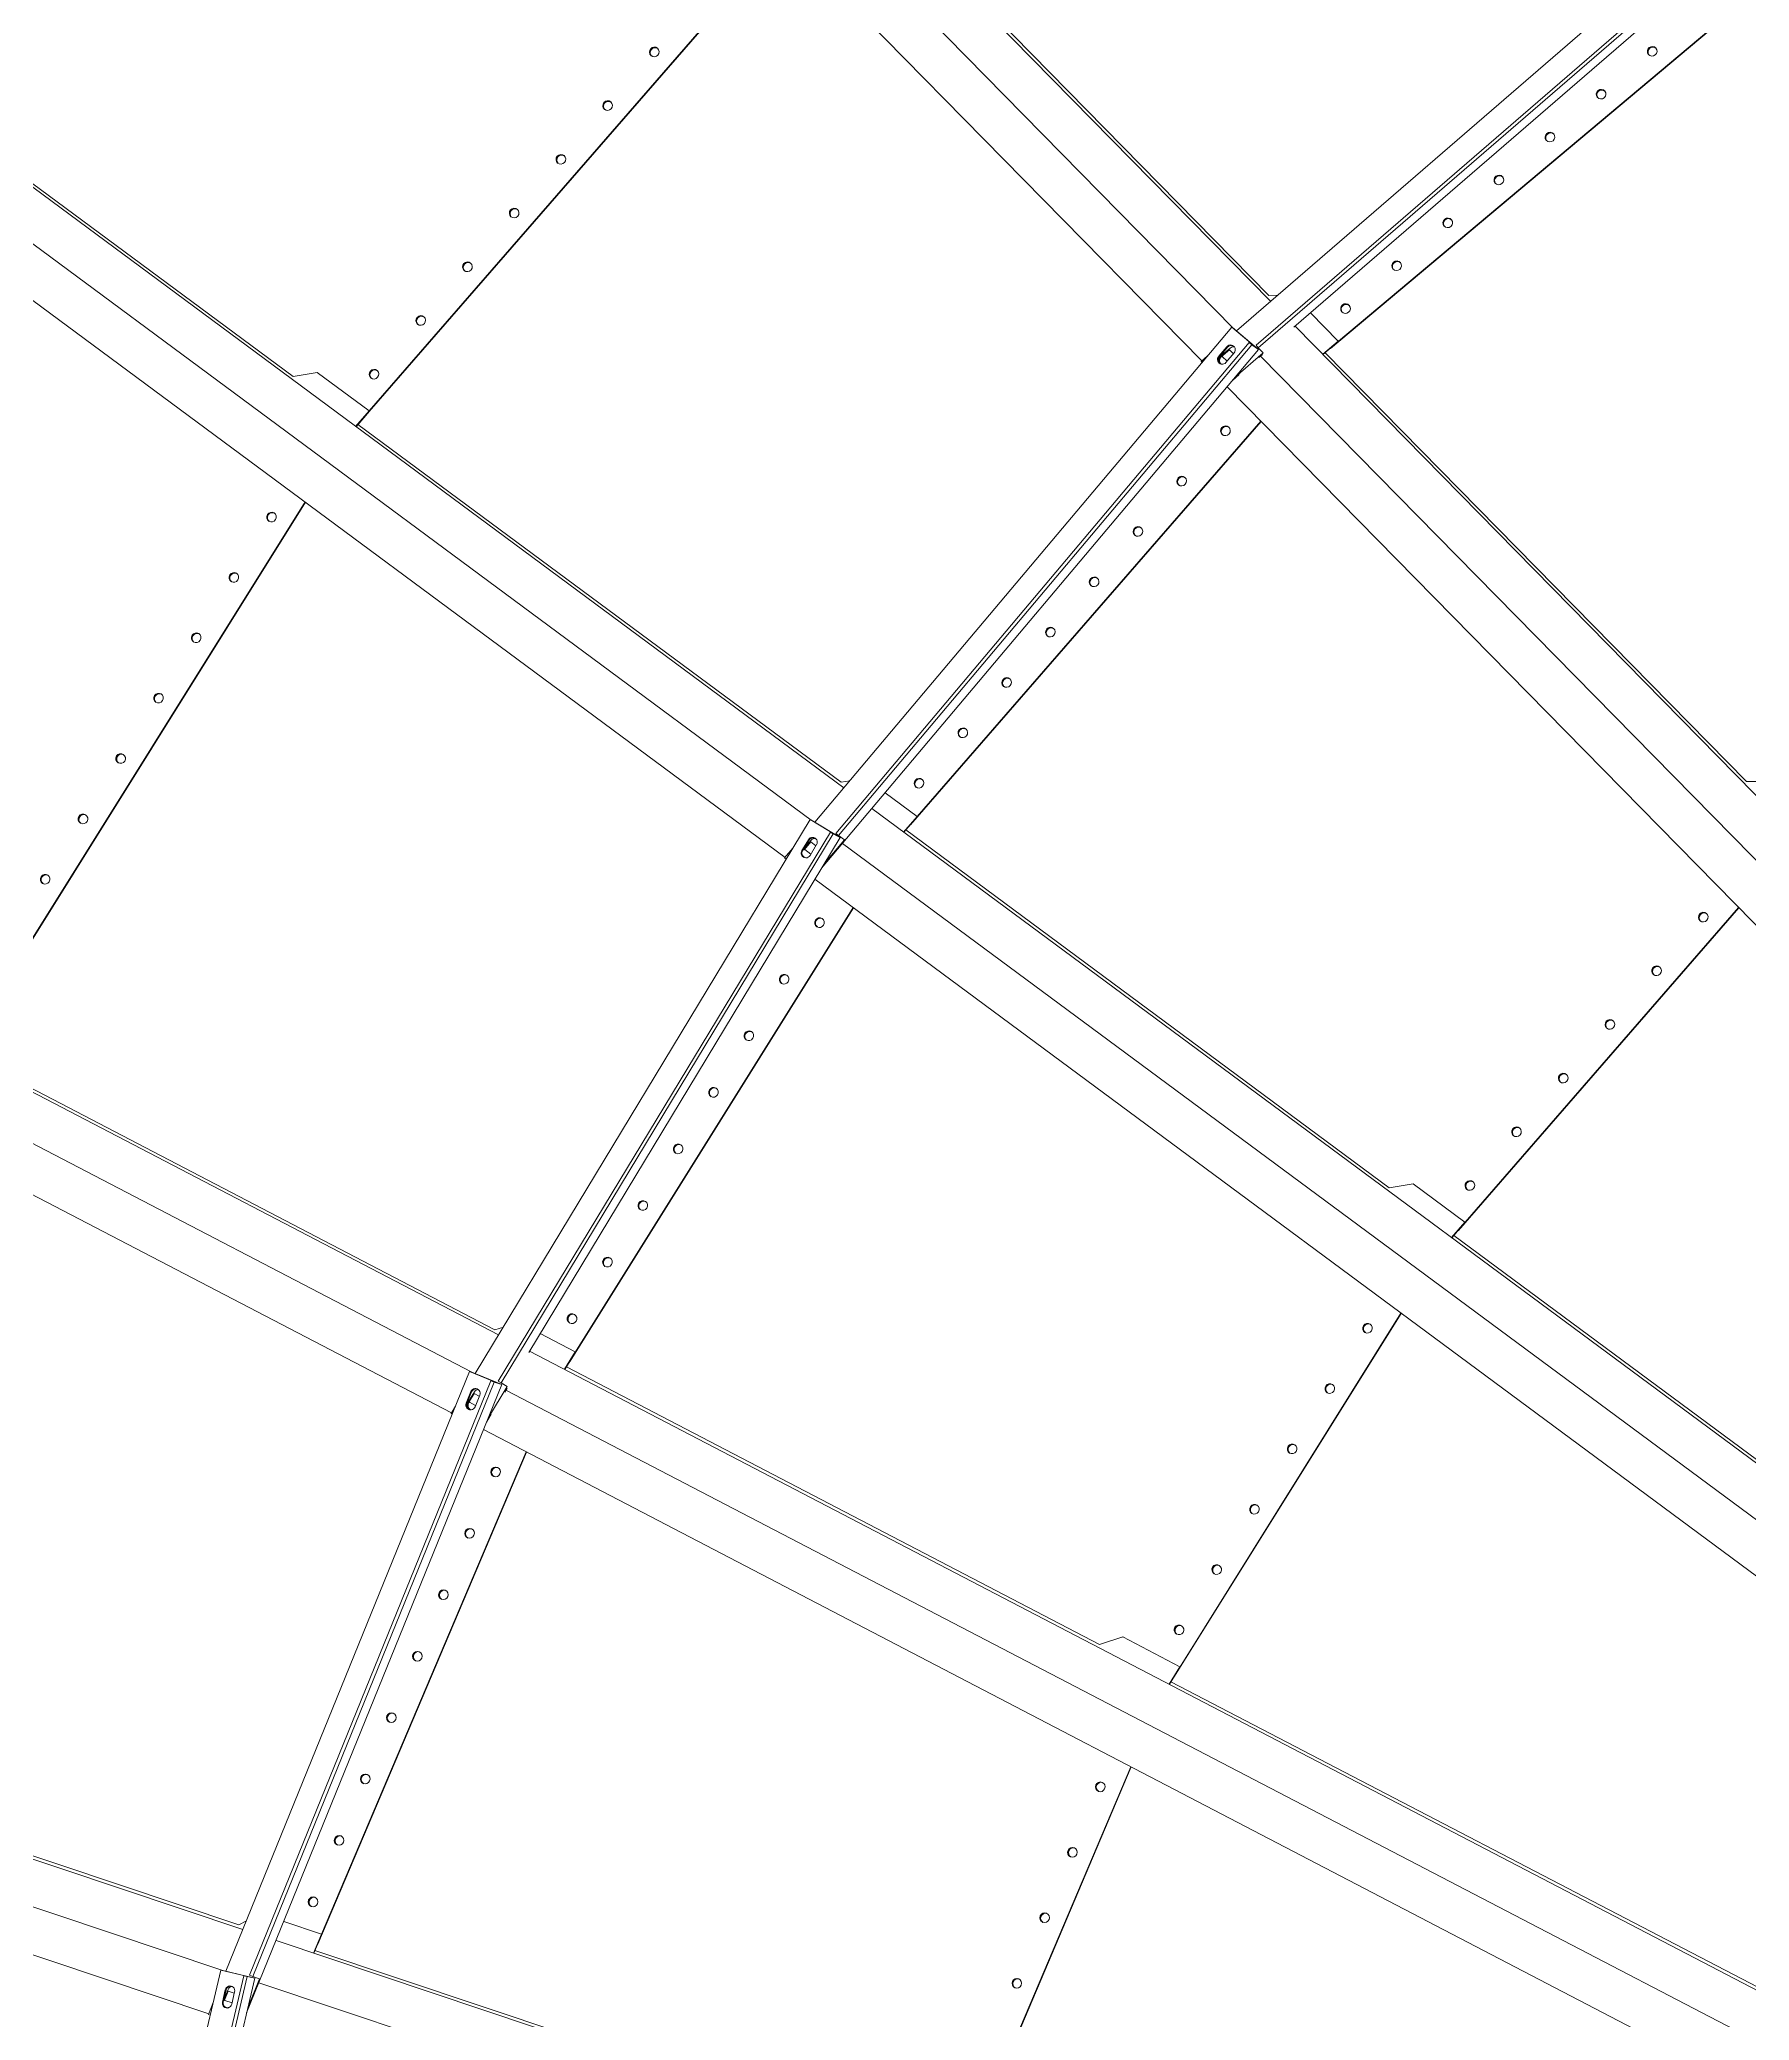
# Model space of a CAD drawing. Header units: millimetres. Extents: x -272986 to 200319, y -34579 to 49604.
# Drawn here: x 1922 to 4368, y 40215 to 43048 of the extents above; entities that cross this region are included whole.
import ezdxf

# ---------------------------------------------------------------- set-up
doc = ezdxf.new("R2010")
doc.units = ezdxf.units.MM
doc.linetypes.add('HIDDEN2', pattern=[4.7625, 3.175, -1.5875])
doc.layers.get('Defpoints').update_dxf_attribs({"color": 9})
for name, color, linetype in [('X 0001 M', 7, 'Continuous'), ('X 1001 M', 8, 'HIDDEN2'), ('X 3001 D', 5, 'Continuous')]:
    doc.layers.add(name, color=color, linetype=linetype)
doc.layers.add('X 5999 H', color=7, linetype='Continuous', true_color=0xffffff)
doc.styles.add('BIT STD. 2.5', font='isocpeur.ttf', dxfattribs={"height": 2.5})
doc.dimstyles.new('BIT STD. 2.5', dxfattribs={"dimtxt": 2.5, "dimasz": 2.5, "dimexe": 1, "dimexo": 0.75, "dimgap": 1, "dimtad": 1, "dimdec": 0, "dimdsep": 46, "dimtxsty": 'BIT STD. 2.5', "dimcen": 0, "dimadec": 0, "dimazin": 0, "dimtfac": 1, "dimtdec": 0, "dimtmove": 0, "dimatfit": 3, "dimfxl": 1, "dimtfill": 1, "dimlwd": -1, "dimlwe": -1, "dimarcsym": 0})

# ---------------------------------------------------------------- blocks, each defined once
blk = doc.blocks.new('*D16')
at = {"layer": 'Defpoints', "color": 0, "transparency": 16777216}
for p in [(15597, 48479.1), (0, 38448.1), (15597, 38448.1)]:
    blk.add_point(p, dxfattribs=at)
at = {"layer": 'X 3001 D', "color": 0, "transparency": 16777216}
for p, q in [((0, 38493.1), (0, 48539.1)), ((15597, 38493.1), (15597, 48539.1)), ((150, 48479.1), (15447, 48479.1))]:
    blk.add_line(p, q, dxfattribs=at)
for points in [[(150, 48504.1), (150, 48454.1), (0, 48479.1)], [(15447, 48504.1), (15447, 48454.1), (15597, 48479.1)]]:
    blk.add_solid(points, dxfattribs=at)
at = {"layer": 'X 3001 D', "color": 0, "transparency": 16777216, "insert": (7798.5, 48629.1), "char_height": 150, "attachment_point": 5, "style": 'BIT STD. 2.5', "bg_fill": 3, "box_fill_scale": 1.1, "bg_fill_color": 256, "bg_fill_true_color": 13158600, "bg_fill_transparency": 0}
blk.add_mtext('INTERNAL TANK DIAMETER - %%C15597mm (20 PLATES ROUND)', dxfattribs=at)
blk = doc.blocks.new('A$C89218876')
at = {"layer": 'X 1001 M', "linetype": 'Continuous', "lineweight": 0}
for p, q in [((-2798.4, -2356.1), (-4464, -3778.6)), ((-2764.7, -2412.8), (-4424.9, -3830.7)), ((-2764.7, -2412.8), (-4424.9, -3830.7)), ((-2719.5, -2459.7), (-4384.5, -3881.6)), ((-2395.5, -2764.9), (-3818, -4430.5)), ((-2398.6, -2761.9), (-3150.7, -3642.5)), ((-2352.9, -2815.2), (-3771.2, -4475.8)), ((-2352.9, -2815.2), (-3771.2, -4475.8)), ((-2301.3, -2854.8), (-3722.6, -4519)), ((-4440.8, -3836.2), (-4991.3, -3101.5)), ((-4987.4, -3098.6), (-4436.9, -3833.3)), ((-4462.6, -3780.5), (-4978.6, -3091.6)), ((-4438.3, -3718.2), (-4878.8, -3111.9)), ((-4878.3, -3111.6), (-4428.9, -3730.2)), ((-1933.4, -3105.6), (-3077.8, -4973.1)), ((-1937, -3103.1), (-2542.1, -4090.6)), ((-5018.6, -3121.5), (-4463.2, -3862.8)), ((-3767, -3144.8), (-3769.2, -3179.6)), ((-1883.8, -3149.1), (-3024.6, -5010.6)), ((-1883.8, -3149.1), (-3024.6, -5010.6)), ((-3769.2, -3179.6), (-4423.3, -3738.2)), ((-1826.3, -3179.7), (-2970.4, -5046.5)), ((-3168.7, -3625.1), (-3590.4, -3203.5)), ((-3590, -3203.1), (-3157.5, -3635.6)), ((-1423.8, -3369.9), (-2262, -5393.5)), ((-1367.8, -3404.5), (-2203.5, -5422.1)), ((-1367.8, -3404.5), (-2203.5, -5422.1)), ((-3168.9, -3625.4), (-3228.7, -3695.4)), ((-3168.9, -3625.4), (-3168.5, -3624.9)), ((-3148, -3646), (-3168.9, -3625.4)), ((-3168.6, -3625), (-3168.5, -3624.9)), ((-3168.5, -3624.9), (-3147.6, -3645.6)), ((-3157.5, -3635.6), (-3157.6, -3635.8)), ((-3157.6, -3635.7), (-3157.5, -3635.6)), ((-3228.7, -3695.4), (-3228.4, -3695.1)), ((-3228.7, -3695.4), (-3225.4, -3730.1)), ((-4438.5, -3718.4), (-4481.5, -3755.2)), ((-4438.5, -3718.4), (-4438.1, -3718)), ((-4421.2, -3742), (-4438.5, -3718.4)), ((-4438.2, -3718.1), (-4438.1, -3718)), ((-4438.1, -3718), (-4420.7, -3741.7)), ((-4428.9, -3730.2), (-4429, -3730.3)), ((-4429, -3730.3), (-4428.9, -3730.2)), ((-3225.4, -3730.1), (-3784, -4384.1)), ((-2562.6, -4076.2), (-3045.1, -3725.7)), ((-3044.7, -3725.3), (-2549.8, -4084.8)), ((-4502, -3811), (-5934.9, -5034.9)), ((-4510.7, -3813), (-5164.7, -4371.5)), ((-4509.9, -3800.4), (-4510.7, -3813)), ((-4469.1, -3869), (-4438.5, -3837.6)), ((-4434.4, -3833.3), (-4468.4, -3868.1)), ((-4438.5, -3837.6), (-4445.2, -3845.5)), ((-4445.2, -3845.5), (-4441.8, -3842)), ((-3786, -4484.2), (-4445.2, -3845.5)), ((-4434.4, -3833.3), (-4441.8, -3842)), ((-4441.8, -3842), (-3782.6, -4480.8)), ((-4436.9, -3833.3), (-4440.8, -3836.2)), ((-4429.1, -3827), (-4436.9, -3833.3)), ((-3737.7, -4508.3), (-4434.4, -3833.3)), ((-4429.1, -3827), (-4397.9, -3868.6)), ((-4422.9, -3833.4), (-4426.9, -3828.1)), ((-3802, -4366.7), (-4332, -3836.8)), ((-4331.5, -3836.4), (-3790.8, -4377.1)), ((-4466.8, -3866.5), (-5892.7, -5084.3)), ((-4466.8, -3866.5), (-5892.7, -5084.3)), ((-4468.4, -3868.1), (-4469.1, -3869)), ((-4469.1, -3869), (-3804, -4513.4)), ((-4441.6, -3878), (-4428.7, -3890.5)), ((-4440.9, -3877.1), (-4427.9, -3889.7)), ((-4439.4, -3873.4), (-4428.6, -3887.8)), ((-4437.1, -3874.6), (-4430.9, -3869.4)), ((-4437.1, -3874.6), (-4427.7, -3887.1)), ((-4419.2, -3880.8), (-4432.1, -3868.3)), ((-4420.8, -3879.2), (-4428.3, -3885.6)), ((-4392.9, -3873.5), (-4400.6, -3863.2)), ((-4430.6, -3906.3), (-4423.2, -3916.2)), ((-4423.8, -3915.3), (-5850.5, -5133.8)), ((-4421.6, -3915), (-4423.2, -3916.2)), ((-2562.7, -4076.4), (-2610.8, -4155)), ((-2562.7, -4076.4), (-2562.5, -4075.9)), ((-2538.9, -4093.6), (-2562.7, -4076.4)), ((-2562.6, -4076.1), (-2562.5, -4075.9)), ((-2562.5, -4075.9), (-2538.6, -4093.1)), ((-2550, -4084.9), (-2549.8, -4084.8)), ((-2549.8, -4084.8), (-2549.9, -4084.9)), ((-2610.8, -4155), (-2610.6, -4154.6)), ((-2610.8, -4155), (-2602.2, -4188.7)), ((-1893.4, -4426.9), (-2424.8, -4156.2)), ((-2424.5, -4155.7), (-1879.5, -4433.4)), ((-2602.2, -4188.7), (-3051.6, -4922.1)), ((-3802.1, -4366.9), (-3839, -4410.1)), ((-3802.1, -4366.9), (-3801.8, -4366.5)), ((-3781.3, -4387.6), (-3802.1, -4366.9)), ((-3801.9, -4366.6), (-3801.8, -4366.5)), ((-3801.8, -4366.5), (-3781, -4387.2)), ((-3790.8, -4377.1), (-3791, -4377.3)), ((-3791, -4377.2), (-3790.8, -4377.1)), ((-3850.4, -4468.5), (-5074.2, -5901.3)), ((-4435.3, -5108.3), (-5073.5, -4470.1)), ((-5073, -4469.7), (-4424.2, -5118.5)), ((-3858.7, -4471.7), (-4417.2, -5125.6)), ((-3859.9, -4459.3), (-3858.7, -4471.7)), ((-3775.9, -4472.9), (-3782.6, -4480.8)), ((-3775.9, -4472.9), (-3743.7, -4504.1)), ((-3072.1, -4907.7), (-3678.4, -4467.2)), ((-3678, -4466.8), (-3059.4, -4916.2)), ((-3808.3, -4519.5), (-3783, -4483.7)), ((-3779.6, -4478.8), (-3807.7, -4518.6)), ((-3783, -4483.7), (-3788.5, -4492.1)), ((-3788.5, -4492.1), (-3785.7, -4488.1)), ((-3038, -5020.7), (-3788.5, -4492.1)), ((-3782.6, -4480.8), (-3786, -4484.2)), ((-3779.6, -4478.8), (-3785.7, -4488.1)), ((-3785.7, -4488.1), (-3035.2, -5016.7)), ((-3075.9, -4974.4), (-3779.6, -4478.8)), ((-3807.5, -4518.3), (-5024.8, -5943.6)), ((-3807.5, -4518.3), (-5024.8, -5943.6)), ((-3807.7, -4518.6), (-3808.3, -4519.5)), ((-3808.3, -4519.5), (-3051.1, -5052.9)), ((-3779.8, -4524.2), (-3765.1, -4534.5)), ((-3779.2, -4523.2), (-3764.4, -4533.6)), ((-3778.8, -4520.2), (-3766.5, -4532.1)), ((-3776.3, -4521.1), (-3770.4, -4514.1)), ((-3776.3, -4521), (-3766.3, -4530.8)), ((-3757.2, -4523.4), (-3771.9, -4513)), ((-3758.9, -4522.2), (-3766, -4530.5)), ((-3756.9, -4559.1), (-4975.4, -5985.8)), ((-3769.4, -4547), (-3756.1, -4559.9)), ((-3754, -4557.8), (-3756.1, -4559.9)), ((-1914.9, -4544.2), (-2244, -5338.9)), ((-3072.2, -4908), (-3101.8, -4956.2)), ((-3072.2, -4908), (-3071.9, -4907.5)), ((-3048.4, -4925.1), (-3072.2, -4908)), ((-3072, -4907.6), (-3071.9, -4907.5)), ((-3071.9, -4907.5), (-3048.1, -4924.6)), ((-3059.4, -4916.2), (-3059.5, -4916.4)), ((-3059.5, -4916.4), (-3059.4, -4916.2)), ((-3114.8, -5008), (-3111.7, -5020.3)), ((-3029.7, -5008.4), (-3035.2, -5016.7)), ((-3029.7, -5008.4), (-2987.2, -5038.3)), ((-3021.8, -5012.5), (-3027.2, -5008.7)), ((-2266.5, -5327.9), (-2934.3, -4987.7)), ((-2934, -4987.2), (-2252.7, -5334.3)), ((-3103.9, -5015.7), (-4088.6, -6622.5)), ((-3111.7, -5020.3), (-3561, -5753.5)), ((-3054.8, -5060.6), (-3035.4, -5021.4)), ((-3032.8, -5016), (-3054.4, -5059.6)), ((-3035.4, -5021.4), (-3039.3, -5031)), ((-3039.3, -5031), (-3037.2, -5026.6)), ((-2215, -5434.7), (-3039.3, -5031)), ((-3035.2, -5016.7), (-3038, -5020.7)), ((-3032.8, -5016), (-3037.2, -5026.6)), ((-3037.2, -5026.6), (-2212.9, -5430.4)), ((-2161.6, -5442.7), (-3032.8, -5016)), ((-2980.9, -5041.4), (-2991.4, -5034)), ((-3053.4, -5057.6), (-4033.2, -6656.4)), ((-3053.4, -5057.6), (-4033.2, -6656.4)), ((-3054.4, -5059.6), (-3054.8, -5060.6)), ((-3054.8, -5060.6), (-2223.1, -5468)), ((-3025.8, -5060.7), (-3009.7, -5068.7)), ((-3025.4, -5059.7), (-3009.2, -5067.6)), ((-3025.2, -5055.7), (-3010.5, -5066)), ((-3022.6, -5056.1), (-3018.4, -5049.2)), ((-3022.6, -5056.1), (-3009.9, -5065.1)), ((-3003.6, -5056.4), (-3019.8, -5048.5)), ((-3005.7, -5055.4), (-3010.9, -5063.8)), ((-2997.4, -5090.7), (-3977.7, -6690.4)), ((-3006.6, -5084.3), (-2996.5, -5091.3)), ((-2995.4, -5089.7), (-2996.5, -5091.3)), ((-4435.4, -5108.5), (-4495.3, -5178.6)), ((-4435.4, -5108.5), (-4435, -5108)), ((-4414.7, -5129.1), (-4435.4, -5108.5)), ((-4435.2, -5108.1), (-4435, -5108)), ((-4435, -5108), (-4414.2, -5128.6)), ((-4424.2, -5118.5), (-4424.3, -5118.7)), ((-4424.3, -5118.7), (-4424.2, -5118.5)), ((-4495.3, -5178.6), (-4495, -5178.2)), ((-4495.3, -5178.6), (-4492, -5213.3)), ((-4492, -5213.3), (-5086.9, -5909.9)), ((-3581.6, -5739.3), (-4311.8, -5208.8)), ((-4311.3, -5208.3), (-3569, -5747.6)), ((-2266.6, -5328.1), (-2288.3, -5380.6)), ((-2266.6, -5328.1), (-2266.4, -5327.6)), ((-2240.4, -5341.3), (-2266.6, -5328.1)), ((-2266.5, -5327.8), (-2266.4, -5327.6)), ((-2266.4, -5327.6), (-2240.2, -5340.8)), ((-2252.7, -5334.3), (-2252.8, -5334.5)), ((-2252.8, -5334.5), (-2252.7, -5334.3)), ((-2281.1, -5439.6), (-3002.3, -7180.5)), ((-2293, -5433.8), (-2288, -5445.2)), ((-2225.3, -5475.2), (-2212.3, -5433.3)), ((-2210.6, -5427.6), (-2225, -5474.1)), ((-2212.9, -5430.4), (-2215, -5434.7)), ((-2212.3, -5433.3), (-2215, -5443)), ((-2215, -5443), (-2213.5, -5438.3)), ((-2210.6, -5427.6), (-2213.5, -5438.3)), ((-2213.5, -5438.3), (-1336.4, -5709.1)), ((-2208.9, -5420.8), (-2212.9, -5430.4)), ((-1388.2, -5681.5), (-2210.6, -5427.6)), ((-2208.9, -5420.8), (-2168.7, -5440.5)), ((-2288, -5445.2), (-2617.1, -6239.8)), ((-1337.9, -5713.8), (-2215, -5443)), ((-2197, -5466.7), (-2181.7, -5474.2)), ((-2194.4, -5466.7), (-2190.9, -5458.3)), ((-2194.4, -5466.7), (-2181.8, -5472.9)), ((-2175.5, -5463), (-2192.7, -5457.7)), ((-2177.5, -5462.4), (-2181.6, -5472.5)), ((-2224.9, -5473.7), (-2942.2, -7205.4)), ((-2224.9, -5473.7), (-2942.2, -7205.4)), ((-2225, -5474.1), (-2225.3, -5475.2)), ((-2225.3, -5475.2), (-1340.3, -5748.5)), ((-2196.7, -5470.8), (-2179.5, -5476.1)), ((-2196.4, -5469.7), (-2179.2, -5475)), ((-2179.8, -5489.2), (-2163.1, -5497.4)), ((-2161.8, -5494.8), (-2163.1, -5497.4)), ((-2164.2, -5496.9), (-2882.2, -7230.3))]:
    blk.add_line(p, q, dxfattribs=at)
at = {"layer": 'X 1001 M', "linetype": 'Continuous', "lineweight": 0, "extrusion": (0, 0, -1)}
for centre, major_axis, start_param, end_param in [((-4820.8, -3241.6), (-4.11, 5.66), -3.14159265358982, 3.141592653589766), ((-4820.2, -3241.2), (4.11, -5.66), 0.049492, 3.092101), ((-3580.3, -3254.9), (-4.95, 4.95), -3.141592653589794, 3.141592653589792), ((-3579.8, -3254.4), (4.95, -4.95), 0.049492, 3.092101), ((-4764.7, -3318.8), (-4.11, 5.66), -3.14159265358982, 3.141592653589766), ((-4764.1, -3318.4), (4.11, -5.66), 0.049492, 3.092101), ((-3508.3, -3326.9), (-4.95, 4.95), -3.141592653589794, 3.141592653589792), ((-3507.9, -3326.4), (4.95, -4.95), 0.049492, 3.092101), ((-4708.6, -3396), (-4.11, 5.66), -3.14159265358982, 3.141592653589766), ((-4708, -3395.6), (4.11, -5.66), 0.049492, 3.092101), ((-3436.4, -3398.8), (-4.95, 4.95), -3.141592653589794, 3.141592653589792), ((-3435.9, -3398.4), (4.95, -4.95), 0.049492, 3.092101), ((-4652.5, -3473.2), (-4.11, 5.66), -3.14159265358982, 3.141592653589766), ((-4651.9, -3472.8), (4.11, -5.66), 0.049492, 3.092101), ((-3364.4, -3470.8), (-4.95, 4.95), -3.141592653589794, 3.141592653589792), ((-3363.9, -3470.3), (4.95, -4.95), 0.049492, 3.092101), ((-3292.5, -3542.8), (-4.95, 4.95), -3.141592653589794, 3.141592653589792), ((-3292, -3542.3), (4.95, -4.95), 0.049492, 3.092101), ((-4596.4, -3550.4), (-4.11, 5.66), -3.14159265358982, 3.141592653589766), ((-4595.8, -3550), (4.11, -5.66), 0.049492, 3.092101), ((-4540.3, -3627.6), (-4.11, 5.66), -3.14159265358982, 3.141592653589766), ((-4539.7, -3627.2), (4.11, -5.66), 0.049492, 3.092101), ((-3220.5, -3614.7), (-4.95, 4.95), -3.141592653589794, 3.141592653589792), ((-3220, -3614.2), (4.95, -4.95), 0.049492, 3.092101), ((-4484.2, -3704.8), (-4.11, 5.66), -3.14159265358982, 3.141592653589766), ((-4483.6, -3704.4), (4.11, -5.66), 0.049492, 3.092101), ((-3027, -3774.9), (-5.66, 4.11), -3.141592653589768, 3.141592653589818), ((-3026.6, -3774.4), (5.66, -4.11), 0.049492, 3.092101), ((-2944.7, -3834.7), (-5.66, 4.11), -3.141592653589768, 3.141592653589818), ((-2944.3, -3834.2), (5.66, -4.11), 0.049492, 3.092101), ((-4321.8, -3888.3), (-4.95, 4.95), -3.141592653589794, 3.141592653589793), ((-4432.9, -3880.2), (4.55, -5.32), 0, 0.068031), ((-4321.3, -3887.8), (4.95, -4.95), 0.049492, 3.092101), ((-2862.4, -3894.6), (-5.66, 4.11), -3.141592653589768, 3.141592653589818), ((-2862, -3894), (5.66, -4.11), 0.049492, 3.092101), ((-4254.3, -3955.8), (-4.95, 4.95), -3.141592653589794, 3.141592653589793), ((-4253.8, -3955.3), (4.95, -4.95), 0.049492, 3.092101), ((-2780, -3954.4), (-5.66, 4.11), -3.141592653589768, 3.141592653589818), ((-2779.6, -3953.8), (5.66, -4.11), 0.049492, 3.092101), ((-4186.8, -4023.3), (-4.95, 4.95), -3.141592653589794, 3.141592653589793), ((-4186.4, -4022.8), (4.95, -4.95), 0.049492, 3.092101), ((-2697.7, -4014.2), (-5.66, 4.11), -3.141592653589768, 3.141592653589818), ((-2697.3, -4013.6), (5.66, -4.11), 0.049492, 3.092101), ((-2615.4, -4074), (-5.66, 4.11), -3.141592653589768, 3.141592653589818), ((-2615, -4073.5), (5.66, -4.11), 0.049492, 3.092101), ((-4119.3, -4090.8), (-4.95, 4.95), -3.141592653589794, 3.141592653589793), ((-4118.9, -4090.3), (4.95, -4.95), 0.049492, 3.092101), ((-4051.9, -4158.2), (-4.95, 4.95), -3.141592653589794, 3.141592653589793), ((-4051.4, -4157.8), (4.95, -4.95), 0.049492, 3.092101), ((-3984.4, -4225.7), (-4.95, 4.95), -3.141592653589794, 3.141592653589793), ((-3983.9, -4225.2), (4.95, -4.95), 0.049492, 3.092101), ((-2399.2, -4202), (-6.24, 3.18), -3.141592653589814, 3.141592653589772), ((-2398.9, -4201.4), (6.24, -3.18), 0.049492, 3.092101), ((-2308.6, -4248.2), (-6.24, 3.18), -3.141592653589814, 3.141592653589772), ((-2308.3, -4247.6), (6.24, -3.18), 0.049492, 3.092101), ((-3916.9, -4293.2), (-4.95, 4.95), -3.141592653589794, 3.141592653589793), ((-3916.4, -4292.7), (4.95, -4.95), 0.049492, 3.092101), ((-2217.9, -4294.4), (-6.24, 3.18), -3.141592653589814, 3.141592653589772), ((-2217.6, -4293.8), (6.24, -3.18), 0.049492, 3.092101), ((-2127.2, -4340.6), (-6.24, 3.18), -3.141592653589814, 3.141592653589772), ((-3849.4, -4360.7), (-4.95, 4.95), -3.141592653589794, 3.141592653589793), ((-3848.9, -4360.2), (4.95, -4.95), 0.049492, 3.092101), ((-2126.9, -4340), (6.24, -3.18), 0.049492, 3.092101), ((-3771.3, -4525.9), (5.32, -4.55), 0, 0.066689), ((-3660.3, -4516.5), (-5.66, 4.11), -3.141592653589767, 3.141592653589819), ((-3659.9, -4516), (5.66, -4.11), 0.049492, 3.092101), ((-3583.1, -4572.6), (-5.66, 4.11), -3.141592653589767, 3.141592653589819), ((-3582.7, -4572.1), (5.66, -4.11), 0.049492, 3.092101), ((-3505.9, -4628.7), (-5.66, 4.11), -3.141592653589767, 3.141592653589819), ((-3505.5, -4628.2), (5.66, -4.11), 0.049492, 3.092101), ((-4919.3, -4665.7), (-4.95, 4.95), -3.141592653589768, 3.141592653589818), ((-4918.8, -4665.2), (4.95, -4.95), 0.049492, 3.092101), ((-3428.7, -4684.8), (-5.66, 4.11), -3.141592653589767, 3.141592653589819), ((-3428.3, -4684.2), (5.66, -4.11), 0.049492, 3.092101), ((-4847.3, -4737.7), (-4.95, 4.95), -3.141592653589768, 3.141592653589818), ((-4846.8, -4737.2), (4.95, -4.95), 0.049492, 3.092101), ((-3351.5, -4740.9), (-5.66, 4.11), -3.141592653589767, 3.141592653589819), ((-3351.1, -4740.3), (5.66, -4.11), 0.049492, 3.092101), ((-4775.3, -4809.7), (-4.95, 4.95), -3.141592653589768, 3.141592653589818), ((-4774.8, -4809.2), (4.95, -4.95), 0.049492, 3.092101), ((-3274.3, -4797), (-5.66, 4.11), -3.141592653589767, 3.141592653589819), ((-3273.9, -4796.4), (5.66, -4.11), 0.049492, 3.092101), ((-3197.1, -4853.1), (-5.66, 4.11), -3.141592653589767, 3.141592653589819), ((-3196.7, -4852.5), (5.66, -4.11), 0.049492, 3.092101), ((-4703.3, -4881.7), (-4.95, 4.95), -3.141592653589768, 3.141592653589818), ((-4702.8, -4881.2), (4.95, -4.95), 0.049492, 3.092101), ((-3119.8, -4909.2), (-5.66, 4.11), -3.141592653589767, 3.141592653589819), ((-3119.5, -4908.6), (5.66, -4.11), 0.049492, 3.092101), ((-4631.3, -4953.7), (-4.95, 4.95), -3.141592653589768, 3.141592653589818), ((-4630.8, -4953.2), (4.95, -4.95), 0.049492, 3.092101), ((-4559.3, -5025.7), (-4.95, 4.95), -3.141592653589768, 3.141592653589818), ((-4558.8, -5025.2), (4.95, -4.95), 0.049492, 3.092101), ((-2908.7, -5033.5), (-6.24, 3.18), -3.141592653589814, 3.141592653589773), ((-2908.4, -5032.9), (6.24, -3.18), 0.049492, 3.092101), ((-3016.8, -5060.2), (5.97, -3.66), 0, 0.068031), ((-2823.7, -5076.8), (-6.24, 3.18), -3.141592653589814, 3.141592653589773), ((-4487.3, -5097.7), (-4.95, 4.95), -3.141592653589768, 3.141592653589818), ((-4486.8, -5097.2), (4.95, -4.95), 0.049492, 3.092101), ((-2823.4, -5076.2), (6.24, -3.18), 0.049492, 3.092101), ((-2738.7, -5120.2), (-6.24, 3.18), -3.141592653589814, 3.141592653589773), ((-2738.3, -5119.6), (6.24, -3.18), 0.049492, 3.092101), ((-2653.6, -5163.5), (-6.24, 3.18), -3.141592653589814, 3.141592653589773), ((-2653.3, -5162.9), (6.24, -3.18), 0.049492, 3.092101), ((-2568.6, -5206.8), (-6.24, 3.18), -3.141592653589814, 3.141592653589773), ((-2568.3, -5206.2), (6.24, -3.18), 0.049492, 3.092101), ((-4293.6, -5258.1), (-5.66, 4.11), -3.141592653589813, 3.141592653589773), ((-4293.2, -5257.5), (5.66, -4.11), 0.049492, 3.092101), ((-2483.5, -5250.1), (-6.24, 3.18), -3.141592653589814, 3.141592653589773), ((-2483.2, -5249.5), (6.24, -3.18), 0.049492, 3.092101), ((-2398.5, -5293.5), (-6.24, 3.18), -3.141592653589814, 3.141592653589773), ((-2398.2, -5292.9), (6.24, -3.18), 0.049492, 3.092101), ((-4211.2, -5317.9), (-5.66, 4.11), -3.141592653589813, 3.141592653589773), ((-4210.8, -5317.4), (5.66, -4.11), 0.049492, 3.092101), ((-2313.5, -5336.8), (-6.24, 3.18), -3.141592653589814, 3.141592653589773), ((-2313.2, -5336.2), (6.24, -3.18), 0.049492, 3.092101), ((-4128.9, -5377.8), (-5.66, 4.11), -3.141592653589813, 3.141592653589773), ((-4128.5, -5377.2), (5.66, -4.11), 0.049492, 3.092101), ((-4046.5, -5437.6), (-5.66, 4.11), -3.141592653589774, 3.141592653589812), ((-4046.1, -5437.1), (5.66, -4.11), 0.049492, 3.092101), ((-3964.1, -5497.5), (-5.66, 4.11), -3.141592653589774, 3.141592653589812), ((-3963.7, -5496.9), (5.66, -4.11), 0.049492, 3.092101), ((-2188.1, -5469.8), (6.47, -2.68), 0, 0.066689), ((-3881.7, -5557.3), (-5.66, 4.11), -3.141592653589774, 3.141592653589812), ((-3881.3, -5556.8), (5.66, -4.11), 0.049492, 3.092101), ((-3799.4, -5617.2), (-5.66, 4.11), -3.141592653589774, 3.141592653589812), ((-3799, -5616.6), (5.66, -4.11), 0.049492, 3.092101)]:
    blk.add_ellipse(centre, major_axis=major_axis, ratio=0.97437, start_param=start_param, end_param=end_param, dxfattribs=at)
at = {"layer": 'X 1001 M', "linetype": 'Continuous', "lineweight": 0}
for centre, major_axis, ratio, start_param, end_param in [((-4820.3, -3241.2), (-4.11, 5.66), 0.97437, 0.041238, 3.100355), ((-4819.8, -3240.8), (-4.11, 5.66), 0.97437, 0.090823, 3.05077), ((-3579.9, -3254.5), (-4.95, 4.95), 0.97437, 0.041238, 3.100355), ((-3579.4, -3254), (-4.95, 4.95), 0.97437, 0.090823, 3.05077), ((-4764.2, -3318.4), (-4.11, 5.66), 0.97437, 0.041238, 3.100355), ((-4763.7, -3318), (-4.11, 5.66), 0.97437, 0.090823, 3.05077), ((-3507.9, -3326.5), (-4.95, 4.95), 0.97437, 0.041238, 3.100355), ((-3507.5, -3326), (-4.95, 4.95), 0.97437, 0.090823, 3.05077), ((-4708.1, -3395.7), (-4.11, 5.66), 0.97437, 0.041238, 3.100355), ((-4707.6, -3395.3), (-4.11, 5.66), 0.97437, 0.090823, 3.05077), ((-3436, -3398.4), (-4.95, 4.95), 0.97437, 0.041238, 3.100355), ((-3435.5, -3398), (-4.95, 4.95), 0.97437, 0.090823, 3.05077), ((-4652, -3472.9), (-4.11, 5.66), 0.97437, 0.041238, 3.100355), ((-4651.5, -3472.5), (-4.11, 5.66), 0.97437, 0.090823, 3.05077), ((-3364, -3470.4), (-4.95, 4.95), 0.97437, 0.041238, 3.100355), ((-3363.5, -3469.9), (-4.95, 4.95), 0.97437, 0.090823, 3.05077), ((-3292.1, -3542.4), (-4.95, 4.95), 0.97437, 0.041238, 3.100355), ((-3291.6, -3541.9), (-4.95, 4.95), 0.97437, 0.090823, 3.05077), ((-4595.9, -3550.1), (-4.11, 5.66), 0.97437, 0.041238, 3.100355), ((-4595.4, -3549.7), (-4.11, 5.66), 0.97437, 0.090823, 3.05077), ((-4539.8, -3627.3), (-4.11, 5.66), 0.97437, 0.041238, 3.100355), ((-4539.3, -3626.9), (-4.11, 5.66), 0.97437, 0.090823, 3.05077), ((-3220.1, -3614.3), (-4.95, 4.95), 0.97437, 0.041238, 3.100355), ((-3219.6, -3613.8), (-4.95, 4.95), 0.97437, 0.090823, 3.05077), ((-4483.7, -3704.5), (-4.11, 5.66), 0.97437, 0.041238, 3.100355), ((-4483.2, -3704.1), (-4.11, 5.66), 0.97437, 0.090823, 3.05077), ((-3026.7, -3774.5), (-5.66, 4.11), 0.97437, 0.041238, 3.100355), ((-3026.3, -3773.9), (-5.66, 4.11), 0.97437, 0.090823, 3.05077), ((-2944.4, -3834.3), (-5.66, 4.11), 0.97437, 0.041238, 3.100355), ((-2944, -3833.7), (-5.66, 4.11), 0.97437, 0.090823, 3.05077), ((-4436.8, -3873.1), (-5.33, 4.54), 0.973184, -1.637029, 1.504564), ((-4436.1, -3872.3), (-5.33, 4.54), 0.973184, 0.084518, 1.504564), ((-4433.9, -3869.3), (4.37, -5.47), 0.974789, -2.537947, -1.60272), ((-4432.4, -3879.9), (-4.55, 5.32), 0.97437, 0, 0.019334), ((-4423.9, -3885.7), (5.33, -4.54), 0.973184, -1.637029, 1.504564), ((-4432.4, -3879.9), (4.55, -5.32), 0.97437, -0.150408, 0), ((-4423.1, -3883.7), (4.37, -5.47), 0.974789, -1.60272, 0.366663), ((-4423.2, -3884.8), (5.33, -4.54), 0.973184, -1.637029, -0.084518), ((-4422.3, -3883), (4.37, -5.47), 0.974789, -1.60272, -0.081842), ((-4321.4, -3887.9), (-4.95, 4.95), 0.97437, 0.041238, 3.100355), ((-4320.9, -3887.4), (-4.95, 4.95), 0.97437, 0.090823, 3.05077), ((-2862, -3894.1), (-5.66, 4.11), 0.97437, 0.041238, 3.100355), ((-2861.6, -3893.6), (-5.66, 4.11), 0.97437, 0.090823, 3.05077), ((-4253.9, -3955.4), (-4.95, 4.95), 0.97437, 0.041238, 3.100355), ((-4253.4, -3954.9), (-4.95, 4.95), 0.97437, 0.090823, 3.05077), ((-2779.7, -3953.9), (-5.66, 4.11), 0.97437, 0.041238, 3.100355), ((-2779.3, -3953.4), (-5.66, 4.11), 0.97437, 0.090823, 3.05077), ((-4186.4, -4022.9), (-4.95, 4.95), 0.97437, 0.041238, 3.100355), ((-4186, -4022.4), (-4.95, 4.95), 0.97437, 0.090823, 3.05077), ((-2697.4, -4013.7), (-5.66, 4.11), 0.97437, 0.041238, 3.100355), ((-2697, -4013.2), (-5.66, 4.11), 0.97437, 0.090823, 3.05077), ((-2615, -4073.6), (-5.66, 4.11), 0.97437, 0.041238, 3.100355), ((-2614.7, -4073), (-5.66, 4.11), 0.97437, 0.090823, 3.05077), ((-4118.9, -4090.4), (-4.95, 4.95), 0.97437, 0.041238, 3.100355), ((-4118.5, -4089.9), (-4.95, 4.95), 0.97437, 0.090823, 3.05077), ((-4051.5, -4157.8), (-4.95, 4.95), 0.97437, 0.041238, 3.100355), ((-4051, -4157.4), (-4.95, 4.95), 0.97437, 0.090823, 3.05077), ((-3984, -4225.3), (-4.95, 4.95), 0.97437, 0.041238, 3.100355), ((-3983.5, -4224.8), (-4.95, 4.95), 0.97437, 0.090823, 3.05077), ((-2399, -4201.5), (-6.24, 3.18), 0.97437, 0.041238, 3.100355), ((-2398.7, -4200.9), (-6.24, 3.18), 0.97437, 0.090823, 3.05077), ((-2308.3, -4247.7), (-6.24, 3.18), 0.97437, 0.041238, 3.100355), ((-2308, -4247.1), (-6.24, 3.18), 0.97437, 0.090823, 3.05077), ((-3916.5, -4292.8), (-4.95, 4.95), 0.97437, 0.041238, 3.100355), ((-3916, -4292.3), (-4.95, 4.95), 0.97437, 0.090823, 3.05077), ((-2217.6, -4293.9), (-6.24, 3.18), 0.97437, 0.041238, 3.100355), ((-2217.3, -4293.3), (-6.24, 3.18), 0.97437, 0.090823, 3.05077), ((-3849, -4360.3), (-4.95, 4.95), 0.97437, 0.041238, 3.100355), ((-3848.5, -4359.8), (-4.95, 4.95), 0.97437, 0.090823, 3.05077), ((-2127, -4340.1), (-6.24, 3.18), 0.97437, 0.041238, 3.100355), ((-2126.7, -4339.5), (-6.24, 3.18), 0.97437, 0.090823, 3.05077), ((-3775.8, -4518.6), (-5.85, 3.85), 0.974789, -1.60272, 1.538873), ((-3775.2, -4517.7), (-5.85, 3.85), 0.974789, 0.081842, 1.538873), ((-3774.1, -4515.3), (5.33, -4.54), 0.973184, -2.665359, -1.637029), ((-3770.9, -4525.5), (-5.32, 4.55), 0.97437, 0, 0.018826), ((-3770.9, -4525.5), (5.32, -4.55), 0.97437, -0.147665, 0), ((-3761.1, -4529), (5.85, -3.85), 0.974789, -1.60272, 1.538873), ((-3760.5, -4528), (5.85, -3.85), 0.974789, -1.60272, -0.081842), ((-3761.1, -4527.9), (5.33, -4.54), 0.973184, -1.044553, 0.652534), ((-3660, -4516), (-5.66, 4.11), 0.97437, 0.041238, 3.100355), ((-3659.6, -4515.5), (-5.66, 4.11), 0.97437, 0.090823, 3.05077), ((-3582.8, -4572.1), (-5.66, 4.11), 0.97437, 0.041238, 3.100355), ((-3582.4, -4571.6), (-5.66, 4.11), 0.97437, 0.090823, 3.05077), ((-3505.6, -4628.2), (-5.66, 4.11), 0.97437, 0.041238, 3.100355), ((-3505.2, -4627.7), (-5.66, 4.11), 0.97437, 0.090823, 3.05077), ((-4918.8, -4665.2), (-4.95, 4.95), 0.97437, 0.049492, 3.092101), ((-4918.4, -4664.8), (-4.95, 4.95), 0.97437, 0.090823, 3.05077), ((-3428.4, -4684.3), (-5.66, 4.11), 0.97437, 0.041238, 3.100355), ((-3428, -4683.8), (-5.66, 4.11), 0.97437, 0.090823, 3.05077), ((-4846.8, -4737.2), (-4.95, 4.95), 0.97437, 0.049492, 3.092101), ((-4846.4, -4736.8), (-4.95, 4.95), 0.97437, 0.090823, 3.05077), ((-3351.2, -4740.4), (-5.66, 4.11), 0.97437, 0.041238, 3.100355), ((-3350.8, -4739.9), (-5.66, 4.11), 0.97437, 0.090823, 3.05077), ((-4774.8, -4809.2), (-4.95, 4.95), 0.97437, 0.049492, 3.092101), ((-4774.4, -4808.8), (-4.95, 4.95), 0.97437, 0.090823, 3.05077), ((-3273.9, -4796.5), (-5.66, 4.11), 0.97437, 0.041238, 3.100355), ((-3273.5, -4796), (-5.66, 4.11), 0.97437, 0.090823, 3.05077), ((-3196.7, -4852.6), (-5.66, 4.11), 0.97437, 0.041238, 3.100355), ((-3196.3, -4852.1), (-5.66, 4.11), 0.97437, 0.090823, 3.05077), ((-4702.8, -4881.2), (-4.95, 4.95), 0.97437, 0.049492, 3.092101), ((-4702.4, -4880.8), (-4.95, 4.95), 0.97437, 0.090823, 3.05077), ((-3119.5, -4908.7), (-5.66, 4.11), 0.97437, 0.041238, 3.100355), ((-3119.1, -4908.2), (-5.66, 4.11), 0.97437, 0.090823, 3.05077), ((-4630.8, -4953.2), (-4.95, 4.95), 0.97437, 0.049492, 3.092101), ((-4630.4, -4952.8), (-4.95, 4.95), 0.97437, 0.090823, 3.05077), ((-4558.8, -5025.2), (-4.95, 4.95), 0.97437, 0.049492, 3.092101), ((-4558.4, -5024.8), (-4.95, 4.95), 0.97437, 0.090823, 3.05077), ((-2908.5, -5033), (-6.24, 3.18), 0.97437, 0.041238, 3.100355), ((-2908.2, -5032.4), (-6.24, 3.18), 0.97437, 0.090823, 3.05077), ((-3022.8, -5054.6), (-6.47, 2.67), 0.973184, -1.637029, 1.504564), ((-3022.4, -5053.6), (-6.47, 2.67), 0.973184, 0.084518, 1.504564), ((-3021.2, -5050.1), (5.85, -3.85), 0.974789, -2.537947, -1.60272), ((-3016.5, -5059.7), (-5.97, 3.66), 0.97437, 0, 0.019334), ((-3016.5, -5059.7), (5.97, -3.66), 0.97437, -0.150408, 0), ((-3006.5, -5060.5), (5.85, -3.85), 0.974789, -1.60272, 0.366663), ((-3005.9, -5059.5), (5.85, -3.85), 0.974789, -1.60272, -0.081842), ((-3006.7, -5062.5), (6.47, -2.67), 0.973184, -1.637029, 1.504564), ((-3006.2, -5061.5), (6.47, -2.67), 0.973184, -1.637029, -0.084518), ((-4486.8, -5097.2), (-4.95, 4.95), 0.97437, 0.049492, 3.092101), ((-4486.4, -5096.8), (-4.95, 4.95), 0.97437, 0.090823, 3.05077), ((-2823.4, -5076.3), (-6.24, 3.18), 0.97437, 0.041238, 3.100355), ((-2823.1, -5075.7), (-6.24, 3.18), 0.97437, 0.090823, 3.05077), ((-2738.4, -5119.7), (-6.24, 3.18), 0.97437, 0.041238, 3.100355), ((-2738.1, -5119.1), (-6.24, 3.18), 0.97437, 0.090823, 3.05077), ((-2653.4, -5163), (-6.24, 3.18), 0.97437, 0.041238, 3.100355), ((-2653.1, -5162.4), (-6.24, 3.18), 0.97437, 0.090823, 3.05077), ((-2568.3, -5206.3), (-6.24, 3.18), 0.97437, 0.041238, 3.100355), ((-2568, -5205.7), (-6.24, 3.18), 0.97437, 0.090823, 3.05077), ((-4293.2, -5257.5), (-5.66, 4.11), 0.97437, 0.049492, 3.092101), ((-4292.9, -5257.1), (-5.66, 4.11), 0.97437, 0.090823, 3.05077), ((-2483.3, -5249.6), (-6.24, 3.18), 0.97437, 0.041238, 3.100355), ((-2483, -5249), (-6.24, 3.18), 0.97437, 0.090823, 3.05077), ((-2398.3, -5293), (-6.24, 3.18), 0.97437, 0.041238, 3.100355), ((-2397.9, -5292.4), (-6.24, 3.18), 0.97437, 0.090823, 3.05077), ((-4210.8, -5317.4), (-5.66, 4.11), 0.97437, 0.049492, 3.092101), ((-4210.5, -5316.9), (-5.66, 4.11), 0.97437, 0.090823, 3.05077), ((-2313.2, -5336.3), (-6.24, 3.18), 0.97437, 0.041238, 3.100355), ((-2312.9, -5335.7), (-6.24, 3.18), 0.97437, 0.090823, 3.05077), ((-4128.5, -5377.2), (-5.66, 4.11), 0.97437, 0.049492, 3.092101), ((-4128.1, -5376.8), (-5.66, 4.11), 0.97437, 0.090823, 3.05077), ((-4046.1, -5437.1), (-5.66, 4.11), 0.97437, 0.049492, 3.092101), ((-4045.8, -5436.6), (-5.66, 4.11), 0.97437, 0.090823, 3.05077), ((-2194.7, -5464.2), (-6.75, 1.86), 0.974789, -1.60272, 1.538873), ((-2194.4, -5463.2), (-6.75, 1.86), 0.974789, 0.081842, 1.538873), ((-2194, -5460.6), (6.47, -2.67), 0.973184, -2.665359, -1.637029), ((-2187.9, -5469.3), (-6.47, 2.68), 0.97437, 0, 0.018826), ((-2177.5, -5469.5), (6.75, -1.86), 0.974789, -1.60272, 1.538873), ((-2177.9, -5468.5), (6.47, -2.67), 0.973184, -1.044553, 0.652534), ((-3963.7, -5496.9), (-5.66, 4.11), 0.97437, 0.049492, 3.092101), ((-3963.4, -5496.5), (-5.66, 4.11), 0.97437, 0.090823, 3.05077), ((-2187.9, -5469.3), (6.47, -2.68), 0.97437, -0.147665, 0), ((-2177.2, -5468.5), (6.75, -1.86), 0.974789, -1.60272, -0.081842), ((-3881.3, -5556.8), (-5.66, 4.11), 0.97437, 0.049492, 3.092101), ((-3881, -5556.3), (-5.66, 4.11), 0.97437, 0.090823, 3.05077), ((-3799, -5616.6), (-5.66, 4.11), 0.97437, 0.049492, 3.092101), ((-3798.6, -5616.2), (-5.66, 4.11), 0.97437, 0.090823, 3.05077)]:
    blk.add_ellipse(centre, major_axis=major_axis, ratio=ratio, start_param=start_param, end_param=end_param, dxfattribs=at)
blk = doc.blocks.new('*D200')
at = {"layer": 'Defpoints', "color": 0, "transparency": 16777216}
for p in [(15496.4, 40510.8), (15166.1, 40422.3), (17479.7, 39295.1), (-1697.7, 38448.1), (18712.7, 38448.1)]:
    blk.add_point(p, dxfattribs=at)
at = {"layer": 'X 3001 D', "color": 0, "transparency": 16777216}
blk.add_line((15539.9, 40522.5), (17243.5, 40978.9), dxfattribs=at)
blk.add_arc((7798.5, 38448.1), 9718.2, 0.88437, 14.11563, dxfattribs=at)
for points in [[(17199.1, 40811.9), (17247.5, 40824.5), (17185.6, 40963.4)], [(17540.5, 38598.3), (17490.5, 38597.9), (17516.7, 38448.1)]]:
    blk.add_solid(points, dxfattribs=at)
at = {"layer": 'X 3001 D', "color": 0, "transparency": 16777216, "insert": (17459.8, 40383.9), "char_height": 150, "attachment_point": 5, "rotation": 281.3296, "style": 'BIT STD. 2.5', "bg_fill": 3, "box_fill_scale": 1.1, "bg_fill_color": 256, "bg_fill_true_color": 13158600, "bg_fill_transparency": 0}
blk.add_mtext('15° - {\\C7;N12} ', dxfattribs=at)
blk = doc.blocks.new('*D201')
at = {"layer": 'Defpoints', "color": 0, "transparency": 16777216}
for p in [(15287.4, 41173.9), (14966, 41056.9), (17846, 39622.5), (-1697.7, 38448.1), (18712.7, 38448.1)]:
    blk.add_point(p, dxfattribs=at)
at = {"layer": 'X 3001 D', "color": 0, "transparency": 16777216}
blk.add_line((15329.7, 41189.3), (17360.7, 41928.5), dxfattribs=at)
blk.add_arc((7798.5, 38448.1), 10115.9, 0.8496, 19.1504, dxfattribs=at)
for points in [[(17331.1, 41758.3), (17378.2, 41775), (17304.4, 41908)], [(17938.3, 38598.3), (17888.3, 38598), (17914.4, 38448.1)]]:
    blk.add_solid(points, dxfattribs=at)
at = {"layer": 'X 3001 D', "color": 0, "transparency": 16777216, "insert": (17628.7, 41355.1), "char_height": 150, "attachment_point": 5, "rotation": 286.474, "style": 'BIT STD. 2.5', "bg_fill": 3, "box_fill_scale": 1.1, "bg_fill_color": 256, "bg_fill_true_color": 13158600, "bg_fill_transparency": 0}
blk.add_mtext('20° - {\\C7;N11}', dxfattribs=at)
blk = doc.blocks.new('*D202')
at = {"layer": 'Defpoints', "color": 0, "transparency": 16777216}
for p in [(14700.3, 42432.9), (18343, 40307.4), (-1697.7, 38448.1), (7798.5, 38448.1), (18712.7, 38448.1)]:
    blk.add_point(p, dxfattribs=at)
at = {"layer": 'X 3001 D', "color": 0, "transparency": 16777216}
blk.add_line((14739.3, 42455.4), (17123.2, 43831.7), dxfattribs=at)
blk.add_arc((7798.5, 38448.1), 10707.2, 0.80268, 29.19732, dxfattribs=at)
for points in [[(17123.5, 43659), (17167, 43683.7), (17071.2, 43801.7)], [(18529.6, 38598.3), (18479.6, 38598), (18505.7, 38448.1)]]:
    blk.add_solid(points, dxfattribs=at)
at = {"layer": 'X 3001 D', "color": 0, "transparency": 16777216, "insert": (17449.5, 43389), "char_height": 150, "attachment_point": 5, "rotation": 297.1103, "style": 'BIT STD. 2.5', "bg_fill": 3, "box_fill_scale": 1.1, "bg_fill_color": 256, "bg_fill_true_color": 13158600, "bg_fill_transparency": 0}
blk.add_mtext('30° {\\C7;N10}', dxfattribs=at)
blk = doc.blocks.new('*D208')
at = {"layer": 'Defpoints', "color": 0, "transparency": 16777216}
for p in [(309.6, 41173.9), (489.1, 41108.5), (-996.7, 39476.2), (-1697.7, 38448.1), (18712.7, 38448.1)]:
    blk.add_point(p, dxfattribs=at)
at = {"layer": 'X 3001 D', "color": 0, "transparency": 16777216}
blk.add_line((267.3, 41189.3), (-578.9, 41497.3), dxfattribs=at)
blk.add_arc((7798.5, 38448.1), 8855.1, 160.97057, 179.02943, dxfattribs=at)
for points in [[(-596.2, 41343.7), (-549.1, 41327), (-522.5, 41476.8)], [(-1030.3, 38597.9), (-1080.3, 38598.4), (-1056.6, 38448.1)]]:
    blk.add_solid(points, dxfattribs=at)
at = {"layer": 'X 3001 D', "color": 0, "transparency": 16777216, "insert": (-852.9, 40892.6), "char_height": 150, "attachment_point": 5, "rotation": 74.2224, "style": 'BIT STD. 2.5', "bg_fill": 3, "box_fill_scale": 1.1, "bg_fill_color": 256, "bg_fill_true_color": 13158600, "bg_fill_transparency": 0}
blk.add_mtext('20° - {\\C7;N07}', dxfattribs=at)
blk = doc.blocks.new('*D209')
at = {"layer": 'Defpoints', "color": 0, "transparency": 16777216}
for p in [(2783.5, 44641.1), (2998.8, 44375.3), (-1159.8, 41187), (-1697.7, 38448.1), (18712.7, 38448.1)]:
    blk.add_point(p, dxfattribs=at)
at = {"layer": 'X 3001 D', "color": 0, "transparency": 16777216}
blk.add_line((2755.2, 44676.1), (1865.5, 45774.8), dxfattribs=at)
blk.add_arc((7798.5, 38448.1), 9367.6, 129.91747, 179.08253, dxfattribs=at)
for points in [[(1771.6, 45652.1), (1803.3, 45613.5), (1903.3, 45728.1)], [(-1542.9, 38597.9), (-1592.9, 38598.3), (-1569.1, 38448.1)]]:
    blk.add_solid(points, dxfattribs=at)
at = {"layer": 'X 3001 D', "color": 0, "transparency": 16777216, "insert": (1329.9, 45409.3), "char_height": 150, "attachment_point": 5, "rotation": 42.8995, "style": 'BIT STD. 2.5', "bg_fill": 3, "box_fill_scale": 1.1, "bg_fill_color": 256, "bg_fill_true_color": 13158600, "bg_fill_transparency": 0}
blk.add_mtext('51° - {\\C7;N02}', dxfattribs=at)
blk = doc.blocks.new('*D210')
at = {"layer": 'Defpoints', "color": 0, "transparency": 16777216}
for p in [(7798.5, 48049.6), (6198.7, 47520.9), (3813.7, 45349.9), (3909.2, 45184.5), (7798.5, 29039.7)]:
    blk.add_point(p, dxfattribs=at)
at = {"layer": 'X 3001 D', "color": 0, "transparency": 16777216}
blk.add_line((3791.2, 45388.9), (3162.1, 46478.6), dxfattribs=at)
blk.add_arc((7798.5, 38448.1), 9212.7, 90.93289, 119.06711, dxfattribs=at)
for points in [[(7648.3, 47684.7), (7648.7, 47634.7), (7798.5, 47660.9)], [(3335, 46478.8), (3310.3, 46522.3), (3192.1, 46426.6)]]:
    blk.add_solid(points, dxfattribs=at)
at = {"layer": 'X 3001 D', "color": 0, "transparency": 16777216, "insert": (3709.3, 46854.1), "char_height": 150, "attachment_point": 5, "rotation": 25.9416, "style": 'BIT STD. 2.5', "bg_fill": 3, "box_fill_scale": 1.1, "bg_fill_color": 256, "bg_fill_true_color": 13158600, "bg_fill_transparency": 0}
blk.add_mtext('{\\C7;N06} - 30°', dxfattribs=at)

msp = doc.modelspace()

# ---------------------------------------------------------------- hatches: boundary and pattern name
at = {"layer": 'X 5999 H'}
h = msp.add_hatch(dxfattribs=at)
h.set_pattern_fill('ANSI31', color=9)
h.set_pattern_definition([(45, (25000, 0), (-2.24506403, 2.24506403), [])])
edge = h.paths.add_edge_path()
edge.add_arc((7798.4957, 38448.1402), 7825.6047, 2.59310195, 94.99996544, ccw=False)
edge.add_line((15616.0872, 38802.1919), (15658.4432, 38804.11))
edge.add_arc((7798.4957, 38448.1402), 7825.6047, 274.95448705, 357.39914168)
edge.add_line((15616.0392, 38093.0303), (15658.3937, 38091.1063))
edge.add_arc((7798.4974, 38448.1368), 7868.0011, 274.95447724, 357.39916567, ccw=False)
edge.add_arc((7798.4953, 38448.14), 7868.0046, 2.59310269, 274.95162181)
edge.add_arc((7798.4957, 38448.1402), 7825.6047, 2.59952649, 274.95161898)

# ---------------------------------------------------------------- linework, layer by layer
at = {"layer": 'X 0001 M', "linetype": 'Continuous'}
for centre, radius, start, end in [((7798.4953, 38448.14), 7868.0046, 2.59310269, 274.95162181), ((7798.4957, 38448.1402), 7825.6047, 2.59952649, 274.95161898)]:
    msp.add_arc(centre, radius, start, end, dxfattribs=at)

# ---------------------------------------------------------------- block references
at = {"layer": 'X 1001 M', "rotation": 273.9910714243701}
msp.add_blockref('A$C89218876', (7798.5, 38448.1453), dxfattribs=at)

# ---------------------------------------------------------------- next in the draw order: dimensions: what is measured, and where the dimension line sits
at = {"layer": 'X 3001 D'}
dim = msp.add_linear_dim(base=(15597, 48479.1483), p1=(0, 38448.1453), p2=(15597, 38448.1453), text='INTERNAL TANK DIAMETER - %%C<>mm (20 PLATES ROUND)', dimstyle='BIT STD. 2.5', dxfattribs=at)
dim.commit()
dim.dimension.update_dxf_attribs({"geometry": '*D16', "text_midpoint": (7798.5, 48629.1483)})

# ---------------------------------------------------------------- next in the draw order: linework, layer by layer
msp.add_circle((7798.5, 38448.1453), 7798.5)

# ---------------------------------------------------------------- next in the draw order: dimensions: what is measured, and where the dimension line sits
dim = msp.add_angular_dim_2l(base=(17479.7259, 39295.1428), line1=((15166.0992, 40422.2876), (15496.4459, 40510.8037)), line2=((18712.7368, 38448.1453), (-1697.6528, 38448.1453)), text='<> - {\\C7;N12} ', dimstyle='BIT STD. 2.5', override={"dimscale": 0, "dimjust": 1}, dxfattribs=at)
dim.commit()
dim.dimension.update_dxf_attribs({"geometry": '*D200', "text_midpoint": (17459.7546, 40383.8515)})

# ---------------------------------------------------------------- next in the draw order: dimensions: what is measured, and where the dimension line sits
dim = msp.add_angular_dim_2l(base=(17846.0206, 39622.5321), line1=((14966.0055, 41056.904), (15287.3803, 41173.8749)), line2=((18712.7368, 38448.1453), (-1697.6528, 38448.1453)), text='<> - {\\C7;N11}', dimstyle='BIT STD. 2.5', override={"dimscale": 0, "dimjust": 1}, dxfattribs=at)
dim.commit()
dim.dimension.update_dxf_attribs({"geometry": '*D201', "text_midpoint": (17628.6619, 41355.1126)})

# ---------------------------------------------------------------- next in the draw order: dimensions: what is measured, and where the dimension line sits
dim = msp.add_angular_dim_2l(base=(18343.0225, 40307.4292), line1=((7798.5, 38448.1453), (14700.2895, 42432.8953)), line2=((18712.7368, 38448.1453), (-1697.6528, 38448.1453)), text='<> {\\C7;N10}', dimstyle='BIT STD. 2.5', override={"dimscale": 0, "dimjust": 1}, dxfattribs=at)
dim.commit()
dim.dimension.update_dxf_attribs({"geometry": '*D202', "text_midpoint": (17449.4709, 43388.9769)})

# ---------------------------------------------------------------- next in the draw order: dimensions: what is measured, and where the dimension line sits
dim = msp.add_angular_dim_2l(base=(-996.6916, 39476.1558), line1=((489.1009, 41108.549), (309.6197, 41173.8749)), line2=((18712.7368, 38448.1453), (-1697.6528, 38448.1453)), text='<> - {\\C7;N07}', dimstyle='BIT STD. 2.5', override={"dimscale": 0, "dimjust": 2}, dxfattribs=at)
dim.commit()
dim.dimension.update_dxf_attribs({"geometry": '*D208', "text_midpoint": (-852.9138, 40892.5991)})

# ---------------------------------------------------------------- next in the draw order: dimensions: what is measured, and where the dimension line sits
dim = msp.add_angular_dim_2l(base=(-1159.7905, 41186.9696), line1=((2998.7732, 44375.3144), (2783.5456, 44641.0983)), line2=((18712.7368, 38448.1453), (-1697.6528, 38448.1453)), text='<> - {\\C7;N02}', dimstyle='BIT STD. 2.5', override={"dimscale": 0, "dimjust": 2}, dxfattribs=at)
dim.commit()
dim.dimension.update_dxf_attribs({"geometry": '*D209', "text_midpoint": (1329.8928, 45409.3095)})

# ---------------------------------------------------------------- next in the draw order: dimensions: what is measured, and where the dimension line sits
dim = msp.add_angular_dim_2l(base=(6198.7229, 47520.9319), line1=((3909.25, 45184.5239), (3813.75, 45349.9348)), line2=((7798.5, 48049.6266), (7798.5, 29039.7)), text='{\\C7;N06} - <>', dimstyle='BIT STD. 2.5', override={"dimscale": 0, "dimjust": 1}, dxfattribs=at)
dim.commit()
dim.dimension.update_dxf_attribs({"geometry": '*D210', "text_midpoint": (3709.2597, 46854.071)})

doc.saveas('drawing.dxf')
